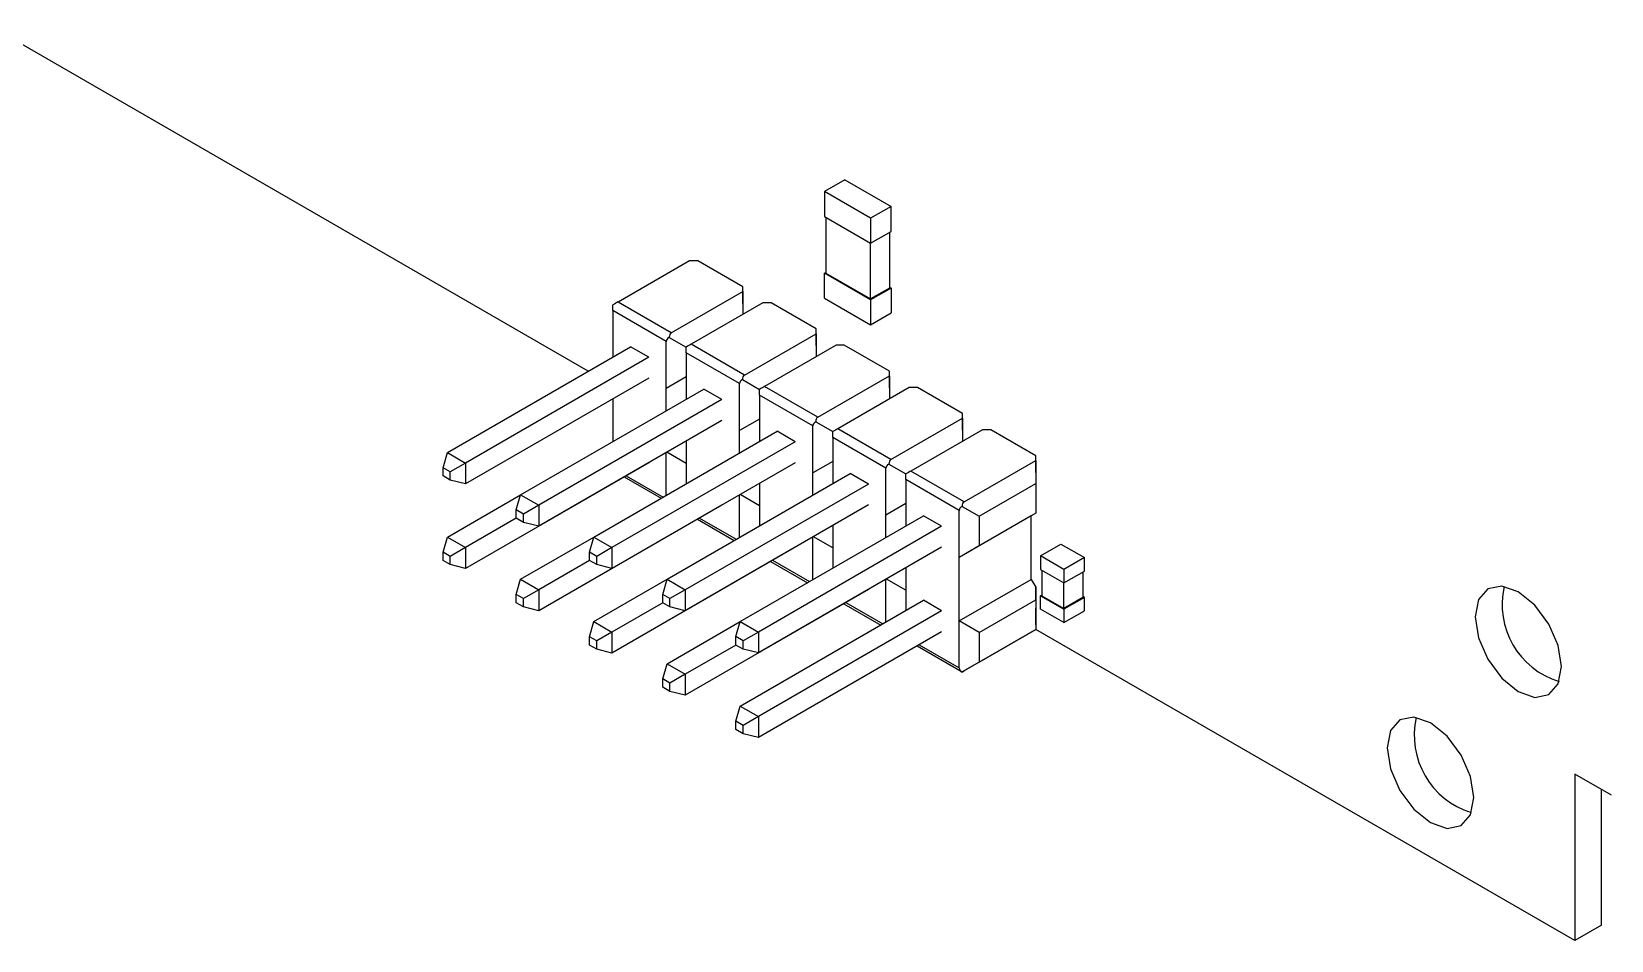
# Model space of a CAD drawing. Header units: millimetres. Extents: x -3 to 395, y 18 to 269.
# Drawn here: x 324.98 to 363.73, y 30.05 to 52.35 of the extents above; entities that cross this region are included whole.
import ezdxf

# ---------------------------------------------------------------- set-up
doc = ezdxf.new("R2010")
doc.units = ezdxf.units.MM

msp = doc.modelspace()

# ---------------------------------------------------------------- linework, layer by layer
at = {"color": 7, "linetype": 'Continuous', "lineweight": 25}
for p, q in [((338.639, 44.016), (306.266, 62.704)), ((344.934, 48.712), (344.431, 48.422)), ((344.934, 48.712), (346.065, 48.059)), ((344.431, 48.422), (344.431, 47.809)), ((345.562, 47.769), (344.431, 48.422)), ((346.065, 48.059), (345.562, 47.769)), ((346.065, 47.446), (346.065, 48.059)), ((344.431, 47.809), (345.562, 47.156)), ((344.466, 47.789), (344.466, 46.421)), ((345.562, 47.769), (345.562, 47.156)), ((345.562, 47.156), (346.065, 47.446)), ((346.03, 47.426), (346.03, 46.058)), ((345.562, 45.789), (345.562, 47.156)), ((341.123, 46.728), (339.368, 45.714)), ((341.326, 46.728), (341.123, 46.728)), ((342.431, 46.09), (341.326, 46.728)), ((344.431, 46.421), (344.466, 46.442)), ((345.562, 45.768), (344.431, 46.421)), ((344.431, 45.809), (344.431, 46.421)), ((344.466, 46.421), (345.562, 45.789)), ((340.675, 44.959), (342.431, 45.973)), ((342.431, 45.973), (342.431, 46.09)), ((342.431, 45.681), (342.431, 46.09)), ((342.431, 45.973), (342.431, 45.409)), ((344.431, 45.809), (345.562, 45.156)), ((346.03, 46.058), (345.562, 45.789)), ((346.065, 46.058), (345.562, 45.768)), ((345.562, 45.768), (345.562, 45.156)), ((346.03, 46.079), (346.065, 46.058)), ((346.065, 46.058), (346.065, 45.446)), ((340.553, 44.748), (339.245, 45.503)), ((339.245, 45.503), (339.245, 44.366)), ((340.675, 44.959), (339.368, 45.714)), ((342.919, 45.691), (341.164, 44.677)), ((342.431, 45.681), (342.431, 45.438)), ((342.431, 45.438), (342.431, 45.409)), ((343.122, 45.691), (342.919, 45.691)), ((344.227, 45.053), (343.122, 45.691)), ((345.562, 45.156), (346.065, 45.446)), ((344.227, 44.936), (344.227, 45.053)), ((344.227, 44.644), (344.227, 45.053)), ((335.182, 42.021), (339.677, 44.615)), ((340.122, 44.358), (339.676, 44.615)), ((339.676, 44.615), (339.676, 44.615)), ((340.553, 43.595), (340.553, 44.748)), ((340.624, 44.847), (341.041, 44.607)), ((342.471, 43.922), (341.164, 44.677)), ((342.471, 43.922), (344.227, 44.936)), ((344.715, 44.654), (342.96, 43.64)), ((344.227, 44.936), (344.227, 44.372)), ((344.227, 44.644), (344.227, 44.401)), ((344.918, 44.654), (344.715, 44.654)), ((346.023, 44.016), (344.918, 44.654)), ((340.122, 44.358), (335.628, 41.763)), ((342.349, 43.711), (341.041, 44.466)), ((341.041, 44.466), (341.041, 43.329)), ((344.227, 44.401), (344.227, 44.372)), ((340.122, 43.843), (335.628, 41.249)), ((341.041, 43.877), (340.553, 43.595)), ((341.041, 43.877), (340.553, 43.595)), ((342.42, 43.811), (342.838, 43.57)), ((344.267, 42.886), (346.023, 43.899)), ((346.023, 43.899), (346.023, 44.016)), ((346.023, 43.608), (346.023, 44.016)), ((346.023, 43.899), (346.023, 43.335)), ((336.978, 40.984), (341.473, 43.578)), ((340.553, 43.047), (340.553, 43.595)), ((341.918, 43.321), (341.472, 43.578)), ((341.472, 43.578), (341.472, 43.578)), ((342.349, 42.558), (342.349, 43.711)), ((344.145, 42.674), (342.838, 43.429)), ((342.838, 43.429), (342.838, 42.292)), ((344.267, 42.886), (342.96, 43.64)), ((346.511, 43.617), (344.756, 42.604)), ((346.023, 43.608), (346.023, 43.364)), ((346.714, 43.617), (346.511, 43.617)), ((347.819, 42.979), (346.714, 43.617)), ((341.918, 43.321), (337.424, 40.727)), ((339.245, 43.337), (339.245, 42.79)), ((346.023, 43.364), (346.023, 43.335)), ((341.918, 42.806), (337.424, 40.212)), ((339.245, 42.79), (339.245, 42.292)), ((342.838, 42.84), (342.349, 42.558)), ((342.838, 42.84), (342.349, 42.558)), ((344.145, 41.521), (344.145, 42.674)), ((344.217, 42.774), (344.634, 42.533)), ((346.063, 41.849), (347.819, 42.862)), ((347.819, 42.862), (347.819, 42.979)), ((347.819, 42.571), (347.819, 42.979)), ((347.819, 42.862), (347.819, 42.298)), ((338.774, 39.947), (343.269, 42.541)), ((343.714, 42.284), (339.22, 39.69)), ((341.041, 42.3), (341.041, 41.753)), ((342.349, 42.01), (342.349, 42.558)), ((343.714, 42.284), (343.269, 42.541)), ((343.269, 42.541), (343.269, 42.541)), ((345.941, 41.637), (344.634, 42.392)), ((344.634, 42.392), (344.634, 41.256)), ((346.063, 41.849), (344.756, 42.604)), ((348.307, 42.58), (346.552, 41.567)), ((347.819, 42.571), (347.819, 42.327)), ((347.819, 42.327), (347.819, 42.298)), ((348.51, 42.58), (348.307, 42.58)), ((349.615, 41.942), (348.51, 42.58)), ((335.076, 41.649), (335.182, 42.021)), ((335.182, 42.021), (335.628, 41.763)), ((340.553, 40.974), (340.553, 42.018)), ((341.041, 41.753), (340.567, 42.027)), ((349.615, 41.825), (349.615, 41.942)), ((349.615, 41.534), (349.615, 41.942)), ((335.253, 41.547), (335.076, 41.649)), ((335.076, 41.445), (335.076, 41.649)), ((335.628, 41.763), (335.253, 41.547)), ((335.253, 41.343), (335.253, 41.547)), ((340.122, 41.769), (335.628, 39.175)), ((335.628, 41.763), (335.628, 41.249)), ((343.714, 41.77), (339.22, 39.175)), ((340.57, 38.91), (345.065, 41.504)), ((341.041, 41.753), (341.041, 41.256)), ((344.634, 41.803), (344.145, 41.521)), ((344.634, 41.803), (344.145, 41.521)), ((344.145, 40.974), (344.145, 41.521)), ((345.51, 41.247), (345.065, 41.504)), ((345.065, 41.504), (345.065, 41.504)), ((345.941, 40.484), (345.941, 41.637)), ((346.013, 41.737), (346.43, 41.496)), ((347.859, 40.812), (346.552, 41.567)), ((347.859, 40.812), (349.615, 41.825)), ((349.615, 41.825), (349.615, 41.261)), ((349.615, 41.534), (349.615, 41.29)), ((335.253, 41.343), (335.076, 41.445)), ((335.628, 41.249), (335.253, 41.343)), ((339.518, 41.421), (340.423, 40.898)), ((345.51, 41.247), (341.016, 38.653)), ((342.838, 41.264), (342.838, 40.716)), ((347.737, 40.6), (346.43, 41.355)), ((346.43, 41.355), (346.43, 40.219)), ((348.226, 40.459), (349.615, 41.261)), ((349.615, 41.29), (349.615, 40.531)), ((349.615, 41.261), (349.615, 40.531)), ((335.182, 39.947), (336.978, 40.983)), ((336.872, 40.612), (336.978, 40.984)), ((336.978, 40.984), (337.424, 40.727)), ((337.424, 40.727), (337.049, 40.51)), ((341.918, 40.732), (337.424, 38.138)), ((337.424, 40.727), (337.424, 40.212)), ((345.51, 40.733), (341.016, 38.138)), ((342.349, 39.937), (342.349, 40.982)), ((342.838, 40.716), (342.363, 40.99)), ((342.838, 40.716), (342.838, 40.219)), ((346.43, 40.766), (345.941, 40.484)), ((346.43, 40.766), (345.941, 40.484)), ((347.809, 40.7), (348.226, 40.459)), ((336.872, 40.408), (335.628, 39.689)), ((337.049, 40.51), (336.872, 40.612)), ((336.872, 40.408), (336.872, 40.612)), ((337.049, 40.306), (336.872, 40.408)), ((337.049, 40.306), (337.049, 40.51)), ((337.424, 40.212), (337.049, 40.306)), ((341.314, 40.384), (342.219, 39.862)), ((342.366, 37.873), (346.861, 40.468)), ((345.941, 39.937), (345.941, 40.484)), ((347.306, 40.21), (346.861, 40.468)), ((346.861, 40.468), (346.861, 40.468)), ((347.737, 39.447), (347.737, 40.6)), ((349.505, 40.468), (347.737, 39.447)), ((349.615, 40.531), (348.226, 39.729)), ((348.226, 40.459), (348.226, 39.729)), ((349.615, 40.531), (349.505, 40.468)), ((349.505, 38.908), (349.505, 40.468)), ((349.615, 40.531), (349.615, 40.531)), ((335.076, 39.575), (335.182, 39.947)), ((335.182, 39.947), (335.628, 39.689)), ((336.978, 38.91), (338.774, 39.946)), ((338.668, 39.575), (338.774, 39.947)), ((338.774, 39.947), (339.22, 39.69)), ((347.306, 40.21), (342.812, 37.616)), ((344.145, 38.9), (344.145, 39.945)), ((344.634, 39.679), (344.159, 39.953)), ((344.634, 40.227), (344.634, 39.679)), ((335.253, 39.473), (335.076, 39.575)), ((335.076, 39.371), (335.076, 39.575)), ((335.628, 39.689), (335.253, 39.473)), ((335.628, 39.689), (335.628, 39.175)), ((338.845, 39.473), (338.668, 39.575)), ((338.668, 39.371), (338.668, 39.575)), ((339.22, 39.69), (338.845, 39.473)), ((343.714, 39.696), (339.22, 37.101)), ((339.22, 39.69), (339.22, 39.175)), ((347.306, 39.696), (342.812, 37.102)), ((344.634, 39.679), (344.634, 39.182)), ((348.226, 39.729), (347.737, 39.447)), ((349.731, 39.483), (350.233, 39.774)), ((350.233, 39.774), (350.808, 39.442)), ((335.253, 39.269), (335.076, 39.371)), ((335.253, 39.269), (335.253, 39.473)), ((335.628, 39.175), (335.253, 39.269)), ((338.669, 39.371), (337.424, 38.653)), ((338.845, 39.269), (338.668, 39.371)), ((338.845, 39.269), (338.845, 39.473)), ((339.22, 39.175), (338.845, 39.269)), ((343.11, 39.347), (344.015, 38.825)), ((346.43, 39.19), (346.43, 38.642)), ((347.737, 37.888), (347.737, 39.447)), ((350.305, 39.152), (349.731, 39.483)), ((349.731, 39.483), (349.731, 39.152)), ((349.731, 39.152), (350.305, 38.82)), ((350.808, 39.442), (350.305, 39.152)), ((350.305, 39.152), (350.305, 38.82)), ((350.808, 39.111), (350.808, 39.442)), ((336.872, 38.538), (336.978, 38.91)), ((336.978, 38.91), (337.424, 38.653)), ((338.774, 37.873), (340.57, 38.91)), ((340.465, 38.538), (340.57, 38.91)), ((340.57, 38.91), (341.016, 38.653)), ((345.941, 37.863), (345.941, 38.908)), ((346.43, 38.642), (345.955, 38.916)), ((347.737, 37.888), (349.505, 38.908)), ((349.505, 38.908), (349.615, 38.718)), ((349.766, 39.132), (349.766, 38.508)), ((350.305, 38.82), (350.808, 39.111)), ((350.305, 38.197), (350.305, 38.82)), ((350.772, 39.09), (350.772, 38.467)), ((337.049, 38.436), (336.872, 38.538)), ((336.872, 38.334), (336.872, 38.538)), ((337.424, 38.653), (337.049, 38.436)), ((337.049, 38.232), (337.049, 38.436)), ((337.424, 38.653), (337.424, 38.138)), ((340.641, 38.436), (340.465, 38.538)), ((340.465, 38.334), (340.465, 38.538)), ((341.016, 38.653), (340.641, 38.436)), ((340.641, 38.232), (340.641, 38.436)), ((345.51, 38.659), (341.016, 36.064)), ((341.016, 38.653), (341.016, 38.138)), ((342.366, 35.799), (346.861, 38.394)), ((346.43, 38.642), (346.43, 38.145)), ((346.861, 38.394), (346.861, 38.393)), ((347.306, 38.136), (346.861, 38.394)), ((348.226, 37.606), (349.615, 38.407)), ((349.615, 38.407), (349.615, 38.718)), ((349.615, 38.718), (349.615, 37.959)), ((349.615, 38.407), (349.615, 37.677)), ((349.731, 38.508), (349.766, 38.529)), ((349.731, 38.508), (350.305, 38.177)), ((349.731, 38.177), (349.731, 38.508)), ((349.766, 38.508), (350.305, 38.197)), ((350.772, 38.467), (350.305, 38.197)), ((350.808, 38.467), (350.305, 38.177)), ((350.808, 38.467), (350.772, 38.488)), ((350.808, 38.136), (350.808, 38.467)), ((337.049, 38.232), (336.872, 38.334)), ((337.424, 38.138), (337.049, 38.232)), ((340.465, 38.334), (339.22, 37.616)), ((340.641, 38.232), (340.465, 38.334)), ((341.016, 38.138), (340.641, 38.232)), ((347.306, 38.136), (342.812, 35.542)), ((344.906, 38.31), (345.811, 37.788)), ((349.615, 37.794), (349.615, 38.202)), ((349.615, 37.959), (349.615, 38.202)), ((350.305, 37.846), (349.731, 38.177)), ((350.305, 38.177), (350.305, 37.846)), ((350.305, 37.846), (350.808, 38.136)), ((338.668, 37.501), (338.774, 37.873)), ((338.774, 37.873), (339.22, 37.616)), ((339.22, 37.616), (338.845, 37.399)), ((339.22, 37.616), (339.22, 37.101)), ((340.57, 36.836), (342.366, 37.873)), ((342.261, 37.502), (342.366, 37.873)), ((342.366, 37.873), (342.812, 37.616)), ((342.812, 37.616), (342.437, 37.4)), ((347.306, 37.622), (342.812, 35.028)), ((342.812, 37.616), (342.812, 37.102)), ((347.737, 36.734), (347.737, 37.888)), ((348.226, 37.606), (347.737, 37.888)), ((349.615, 37.677), (347.859, 36.664)), ((348.226, 36.875), (349.615, 37.677)), ((348.226, 37.606), (348.226, 36.875)), ((349.615, 37.794), (349.615, 37.677)), ((362.834, 30.048), (349.615, 37.679)), ((349.615, 37.677), (349.615, 37.677)), ((338.845, 37.399), (338.668, 37.501)), ((338.668, 37.297), (338.668, 37.501)), ((338.845, 37.195), (338.668, 37.297)), ((338.845, 37.195), (338.845, 37.399)), ((342.261, 37.297), (341.016, 36.579)), ((342.437, 37.4), (342.261, 37.502)), ((342.261, 37.297), (342.261, 37.502)), ((342.437, 37.195), (342.261, 37.297)), ((342.437, 37.195), (342.437, 37.4)), ((346.702, 37.273), (347.809, 36.635)), ((339.22, 37.101), (338.845, 37.195)), ((340.465, 36.464), (340.57, 36.836)), ((340.57, 36.836), (341.016, 36.579)), ((342.812, 37.102), (342.437, 37.195)), ((348.226, 36.875), (347.809, 36.635)), ((340.641, 36.362), (340.465, 36.464)), ((340.465, 36.26), (340.465, 36.464)), ((341.016, 36.579), (340.641, 36.362)), ((341.016, 36.579), (341.016, 36.064)), ((340.641, 36.158), (340.465, 36.26)), ((340.641, 36.158), (340.641, 36.362)), ((341.016, 36.064), (340.641, 36.158)), ((342.261, 35.428), (342.366, 35.799)), ((342.366, 35.799), (342.812, 35.542)), ((342.437, 35.326), (342.261, 35.428)), ((342.261, 35.223), (342.261, 35.428)), ((342.812, 35.542), (342.437, 35.326)), ((342.437, 35.121), (342.437, 35.326)), ((342.812, 35.542), (342.812, 35.028)), ((342.437, 35.121), (342.261, 35.223)), ((342.812, 35.028), (342.437, 35.121)), ((363.734, 33.611), (362.834, 34.131)), ((362.834, 34.131), (362.834, 30.048)), ((363.489, 30.426), (363.489, 33.753)), ((363.489, 30.426), (362.834, 30.048))]:
    msp.add_line(p, q, dxfattribs=at)
at = {"color": 8, "linetype": 'Continuous', "lineweight": 25}
for p, q in [((339.569, 41.45), (340.473, 40.928)), ((341.365, 40.413), (342.269, 39.891)), ((343.161, 39.376), (344.065, 38.854)), ((344.957, 38.339), (345.862, 37.817)), ((346.753, 37.303), (347.737, 36.734))]:
    msp.add_line(p, q, dxfattribs=at)
at = {"color": 7, "linetype": 'Continuous', "lineweight": 25, "flags": 128}
for points in [[(339.245, 45.503), (339.245, 45.533), (339.245, 45.567), (339.245, 45.605), (339.245, 45.644)], [(341.041, 44.466), (341.041, 44.496), (341.041, 44.53), (341.041, 44.568), (341.041, 44.607)], [(342.838, 43.429), (342.838, 43.459), (342.838, 43.494), (342.838, 43.531), (342.838, 43.57)], [(344.634, 42.392), (344.634, 42.422), (344.634, 42.457), (344.634, 42.494), (344.634, 42.533)], [(346.43, 41.355), (346.43, 41.385), (346.43, 41.42), (346.43, 41.457), (346.43, 41.496)], [(360.39, 37.991), (360.471, 37.476), (360.701, 36.946), (361.045, 36.482), (361.451, 36.154), (361.857, 36.013), (362.201, 36.08), (362.431, 36.344), (362.512, 36.766), (362.431, 37.282), (362.201, 37.812), (361.857, 38.276), (361.451, 38.604), (361.045, 38.745), (360.701, 38.678), (360.471, 38.413), (360.39, 37.991)], [(358.235, 34.776), (358.316, 34.261), (358.546, 33.731), (358.89, 33.267), (359.296, 32.939), (359.702, 32.798), (360.046, 32.865), (360.276, 33.129), (360.356, 33.552), (360.276, 34.067), (360.046, 34.597), (359.702, 35.061), (359.296, 35.389), (358.89, 35.53), (358.546, 35.463), (358.316, 35.198), (358.235, 34.776)]]:
    msp.add_lwpolyline(points, dxfattribs=at)
at = {"color": 7, "linetype": 'Continuous', "lineweight": 25}
for centre in [(363.036, 38.294), (360.881, 35.079)]:
    msp.add_arc(centre, 1.983, 167.0945, 252.9001, dxfattribs=at)
for centre, major_axis, ratio, start_param, end_param in [((339.245, 45.644), (0.173, 0.1), 0.000071, 0.785358, 1.570756), ((340.797, 44.748), (-0.122, 0.212), 0.577335, 6.283145, 7.068543), ((340.797, 44.748), (0.244, 0), 0.577382, 2.356195, 3.141593), ((341.041, 44.607), (0.173, 0.1), 0.000071, 0.785358, 1.570756), ((342.593, 43.711), (0.244, 0), 0.577382, 2.356195, 3.141593), ((342.593, 43.711), (-0.122, 0.212), 0.577335, 6.283145, 7.068543), ((342.838, 43.57), (0.173, 0.1), 0.000071, 0.785358, 1.570756), ((344.389, 42.674), (0.244, 0), 0.577382, 2.356195, 3.141593), ((344.389, 42.674), (-0.122, 0.212), 0.577335, 6.283145, 7.068543), ((344.634, 42.533), (0.173, 0.1), 0.000071, 0.785358, 1.570756), ((346.185, 41.637), (0.244, 0), 0.577382, 2.356195, 3.141593), ((346.185, 41.637), (-0.122, 0.212), 0.577335, 6.283145, 7.068543), ((346.43, 41.496), (0.173, 0.1), 0.000071, 0.785358, 1.570756), ((347.981, 40.6), (0.244, 0), 0.577382, 2.356195, 3.141593), ((347.981, 40.6), (-0.122, 0.212), 0.577335, 6.283145, 7.068543), ((347.981, 36.734), (0.244, 0), 0.577382, 3.141593, 3.926991), ((347.981, 36.734), (0.173, 0.1), 0.000071, 3.141552, 3.92695)]:
    msp.add_ellipse(centre, major_axis=major_axis, ratio=ratio, start_param=start_param, end_param=end_param, dxfattribs=at)

doc.saveas('drawing.dxf')
